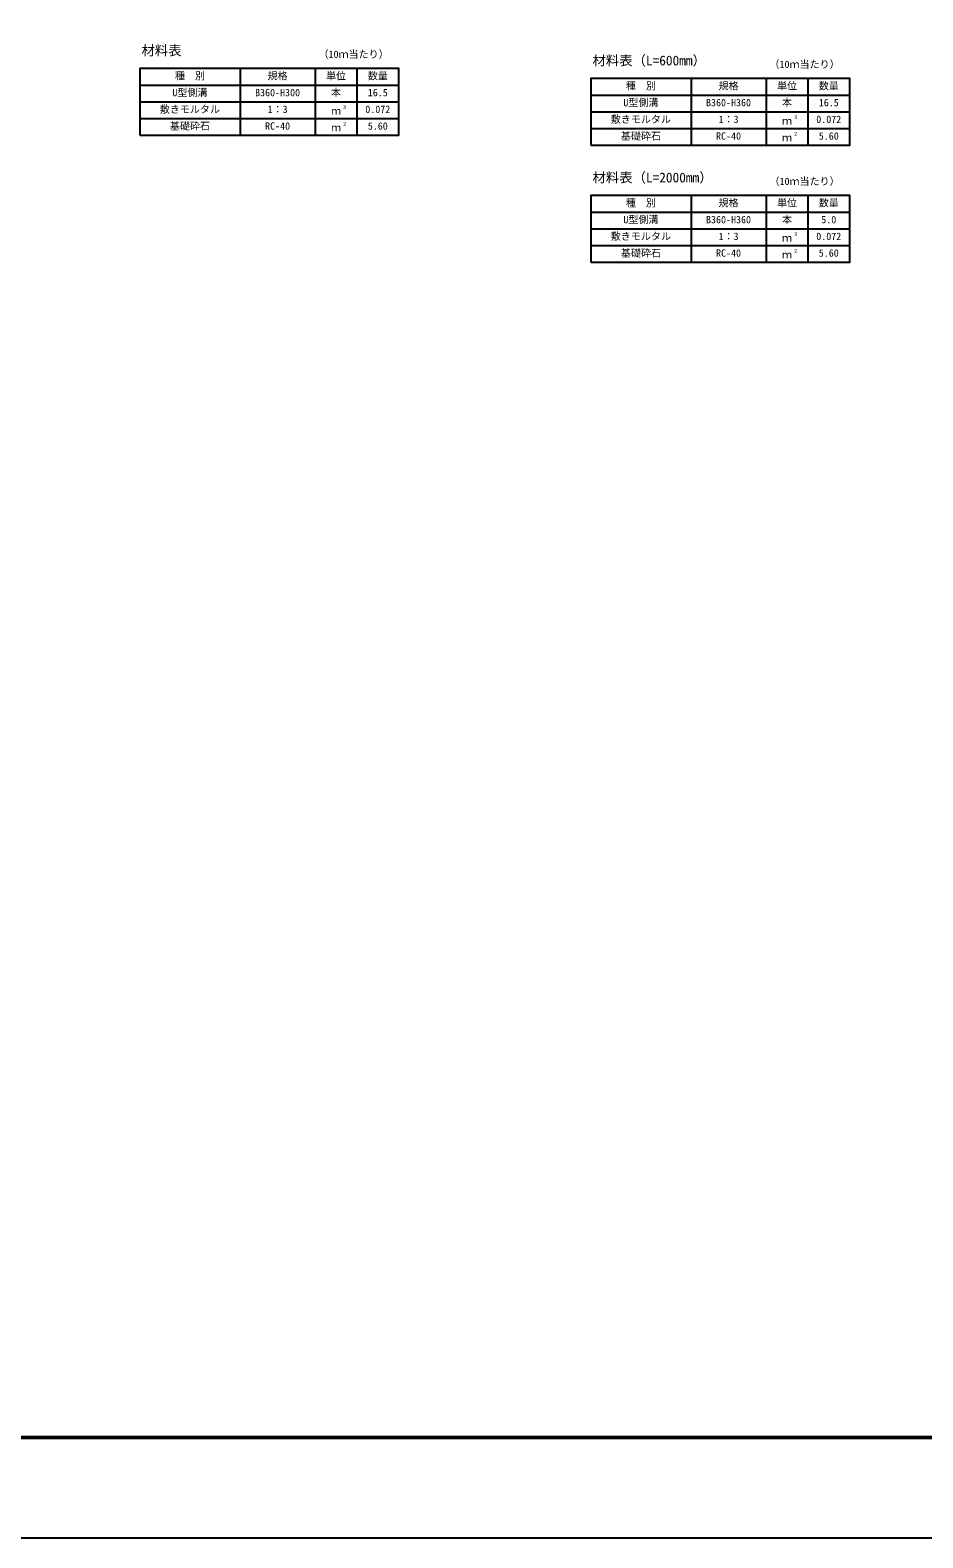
# Model space of a CAD drawing. Units: millimetres, scale not verified. Extents: x -25200 to 25200, y -8910 to 8910.
# Drawn here: x 5045 to 10390, y -8910 to 109 of the extents above; entities that cross this region are included whole.
import ezdxf
from ezdxf.enums import TextEntityAlignment as Align

# ---------------------------------------------------------------- set-up
doc = ezdxf.new("R2010")
doc.units = ezdxf.units.MM
doc.header["$LTSCALE"] = 30
for name, color, linetype, lineweight in [('0-1_Defpoints', 5, 'Continuous', 25), ('0-3_HYO', 3, 'Continuous', 25), ('0-4_HYO2', 4, 'Continuous', 25), ('0-6_TXT', 7, 'Continuous', 25), ('0-7_WAKU', 3, 'Continuous', 25)]:
    doc.layers.add(name, color=color, linetype=linetype, lineweight=lineweight)
doc.styles.add('ＭＳ ゴシック', font='')
doc.styles.get('ＭＳ ゴシック').set_extended_font_data('MS Gothic')

msp = doc.modelspace()

# ---------------------------------------------------------------- linework, layer by layer
at = {"layer": '0-1_Defpoints'}
msp.add_lwpolyline([(0, -8910), (25200, -8910), (25200, 8910), (0, 8910)], close=True, dxfattribs=at)
at = {"layer": '0-3_HYO'}
for p, q in [((6301.65, -119.06), (6301.65, -519.06)), ((6751.65, -119.06), (6751.65, -519.06)), ((7001.65, -119.06), (7001.65, -519.06)), ((9001.65, -179.06), (9001.65, -579.06)), ((9451.65, -179.06), (9451.65, -579.06)), ((9701.65, -179.06), (9701.65, -579.06)), ((5701.65, -219.06), (7251.65, -219.06)), ((8401.65, -279.06), (9951.65, -279.06)), ((9001.65, -879.06), (9001.65, -1279.06)), ((9451.65, -879.06), (9451.65, -1279.06)), ((9701.65, -879.06), (9701.65, -1279.06)), ((8401.65, -979.06), (9951.65, -979.06))]:
    msp.add_line(p, q, dxfattribs=at)
for points in [[(5701.65, -519.06), (7251.65, -519.06), (7251.65, -119.06), (5701.65, -119.06)], [(8401.65, -579.06), (9951.65, -579.06), (9951.65, -179.06), (8401.65, -179.06)], [(8401.65, -1279.06), (9951.65, -1279.06), (9951.65, -879.06), (8401.65, -879.06)]]:
    msp.add_lwpolyline(points, close=True, dxfattribs=at)
at = {"layer": '0-4_HYO2'}
for p, q in [((5701.65, -319.06), (7251.65, -319.06)), ((5701.65, -419.06), (7251.65, -419.06)), ((8401.65, -379.06), (9951.65, -379.06)), ((8401.65, -479.06), (9951.65, -479.06)), ((8401.65, -1079.06), (9951.65, -1079.06)), ((8401.65, -1179.06), (9951.65, -1179.06))]:
    msp.add_line(p, q, dxfattribs=at)
at = {"layer": '0-7_WAKU', "lineweight": 50}
msp.add_lwpolyline([(600, -8310), (24600, -8310), (24600, 8310), (600, 8310)], close=True, dxfattribs=at)

# ---------------------------------------------------------------- texts
at = {"layer": '0-6_TXT', "style": 'ＭＳ ゴシック'}
for s, height, p in [('材料表', 58.65, (5711.65, -59.06)), ('（10ｍ当たり）', 43.99, (6771.65, -70.06)), ('材料表（L=600mm）', 58.65, (8411.65, -119.06)), ('（10ｍ当たり）', 43.99, (9471.65, -130.06)), ('種\u3000別', 43.99, (5911.65, -199.06)), ('規格', 43.99, (6466.65, -199.06)), ('単位', 43.99, (6816.65, -199.06)), ('数量', 43.99, (7066.65, -199.06)), ('U型側溝', 43.99, (5896.65, -299.06)), ('B360-H300', 43.99, (6391.65, -299.06)), ('本', 43.99, (6846.65, -299.06)), ('16.5', 43.99, (7066.65, -299.06)), ('種\u3000別', 43.99, (8611.65, -259.06)), ('規格', 43.99, (9166.65, -259.06)), ('単位', 43.99, (9516.65, -259.06)), ('数量', 43.99, (9766.65, -259.06)), ('敷きモルタル', 43.99, (5821.65, -399.06)), ('1：3', 43.99, (6466.65, -399.06)), ('３', 21.99, (6912.19, -368.69)), ('0.072', 43.99, (7051.65, -399.06)), ('U型側溝', 43.99, (8596.65, -359.06)), ('B360-H360', 43.99, (9091.65, -359.06)), ('本', 43.99, (9546.65, -359.06)), ('16.5', 43.99, (9766.65, -359.06)), ('基礎砕石', 43.99, (5881.65, -499.06)), ('RC-40', 43.99, (6451.65, -499.06)), ('ｍ', 43.99, (6846.65, -409.06)), ('２', 21.99, (6912.19, -468.69)), ('5.60', 43.99, (7066.65, -499.06)), ('敷きモルタル', 43.99, (8521.65, -459.06)), ('1：3', 43.99, (9166.65, -459.06)), ('ｍ', 43.99, (9546.65, -469.06)), ('３', 21.99, (9612.19, -428.69)), ('0.072', 43.99, (9751.65, -459.06)), ('ｍ', 43.99, (6846.65, -509.06)), ('基礎砕石', 43.99, (8581.65, -559.06)), ('RC-40', 43.99, (9151.65, -559.06)), ('ｍ', 43.99, (9546.65, -569.06)), ('２', 21.99, (9612.19, -528.69)), ('5.60', 43.99, (9766.65, -559.06)), ('材料表（L=2000mm）', 58.65, (8411.65, -819.06)), ('（10ｍ当たり）', 43.99, (9471.65, -830.06)), ('種\u3000別', 43.99, (8611.65, -959.06)), ('規格', 43.99, (9166.65, -959.06)), ('単位', 43.99, (9516.65, -959.06)), ('数量', 43.99, (9766.65, -959.06)), ('U型側溝', 43.99, (8596.65, -1059.06)), ('B360-H360', 43.99, (9091.65, -1059.06)), ('本', 43.99, (9546.65, -1059.06)), ('5.0', 43.99, (9781.65, -1059.06)), ('敷きモルタル', 43.99, (8521.65, -1159.06)), ('1：3', 43.99, (9166.65, -1159.06)), ('ｍ', 43.99, (9546.65, -1169.06)), ('３', 21.99, (9612.19, -1128.69)), ('0.072', 43.99, (9751.65, -1159.06)), ('基礎砕石', 43.99, (8581.65, -1259.06)), ('RC-40', 43.99, (9151.65, -1259.06)), ('ｍ', 43.99, (9546.65, -1269.06)), ('２', 21.99, (9612.19, -1228.69)), ('5.60', 43.99, (9766.65, -1259.06))]:
    msp.add_text(s, height=height, dxfattribs=at).set_placement(p, align=Align.BOTTOM_LEFT)

doc.saveas('drawing.dxf')
